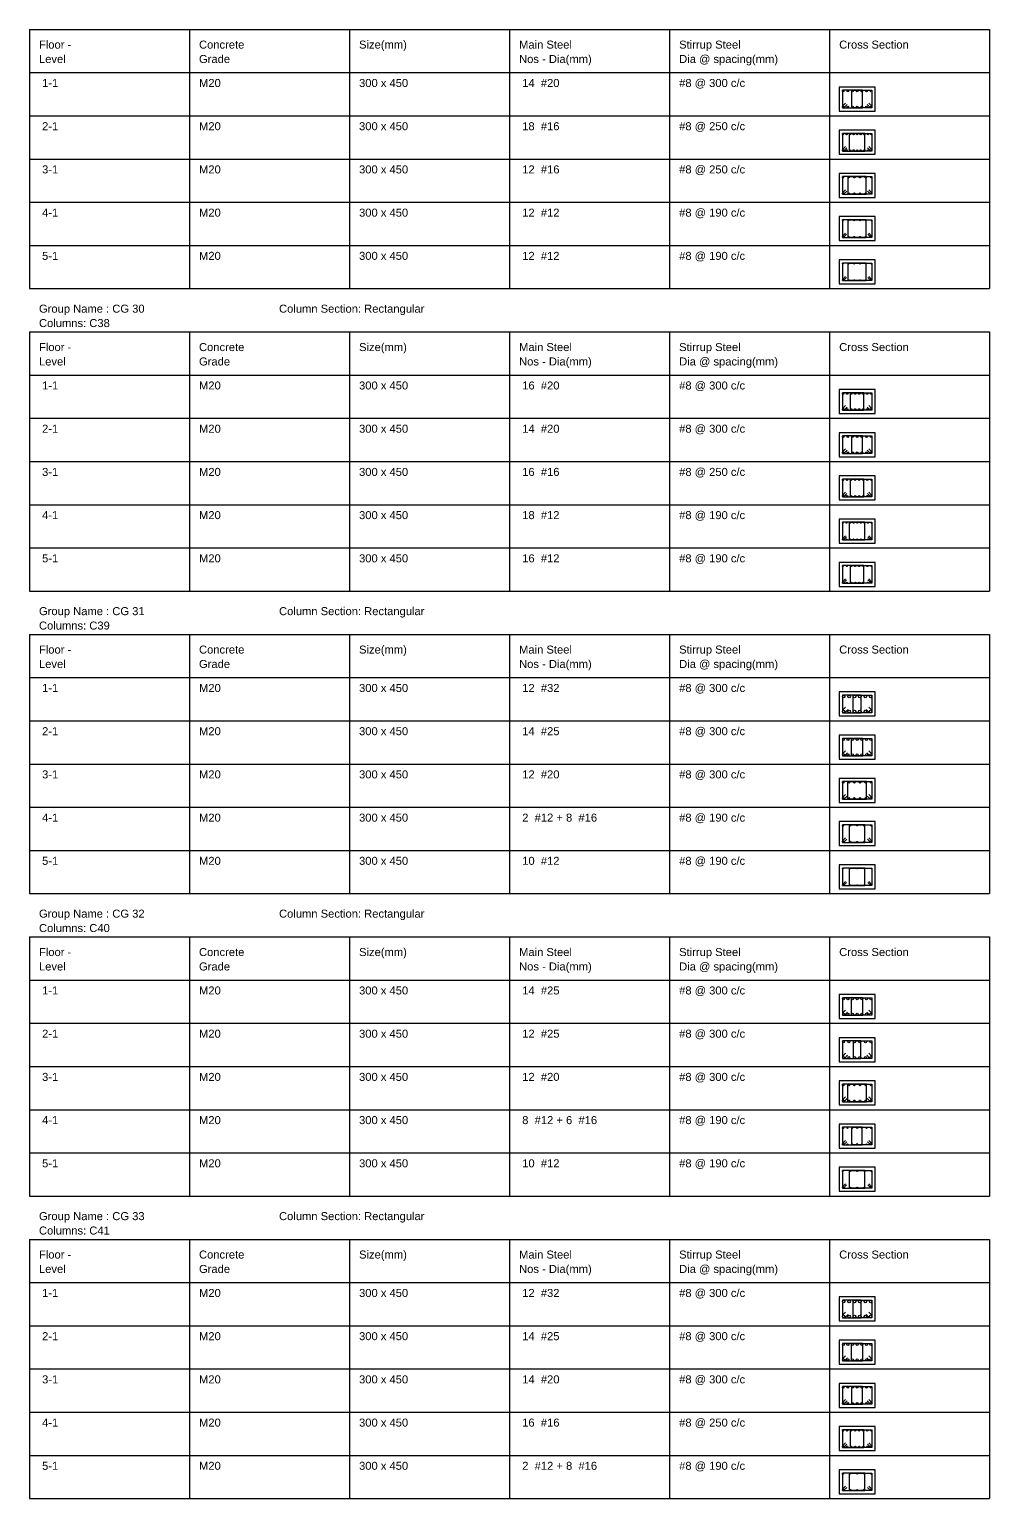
# Model space of a CAD drawing. Extents: x 28 to 264, y -211 to 74.
# Drawn here: x 73.06 to 85.06, y -69.06 to -50.7 of the extents above; entities that cross this region are included whole.
import ezdxf

# ---------------------------------------------------------------- set-up
doc = ezdxf.new("R2010")
doc.units = 0
doc.layers.add('Schedule', color=140, linetype='CONTINUOUS')
doc.styles.add('STRUDS_Arial', font='ARIAL.TTF', dxfattribs={"height": 0.04})

msp = doc.modelspace()

# ---------------------------------------------------------------- linework, layer by layer
at = {"layer": 'Schedule'}
for p, q in [((73.058, -50.7001), (85.058, -50.7001)), ((73.058, -50.7001), (73.058, -53.9401)), ((75.058, -50.7001), (75.058, -53.9401)), ((77.058, -50.7001), (77.058, -53.9401)), ((79.058, -50.7001), (79.058, -53.9401)), ((81.058, -50.7001), (81.058, -53.9401)), ((83.058, -50.7001), (83.058, -53.9401)), ((85.058, -50.7001), (85.058, -53.9401)), ((73.058, -51.2401), (85.058, -51.2401)), ((83.628, -51.4201), (83.178, -51.4201)), ((83.178, -51.4201), (83.178, -51.7201)), ((83.4714, -51.4601), (83.218, -51.4601)), ((83.218, -51.4601), (83.218, -51.6801)), ((83.3347, -51.6801), (83.3347, -51.4601)), ((83.3347, -51.4601), (83.588, -51.4601)), ((83.4714, -51.6801), (83.4714, -51.4601)), ((83.588, -51.4601), (83.588, -51.6801)), ((83.628, -51.7201), (83.628, -51.4201)), ((83.178, -51.7201), (83.628, -51.7201)), ((83.218, -51.6601), (83.258, -51.6201)), ((83.218, -51.6801), (83.4714, -51.6801)), ((83.238, -51.6801), (83.278, -51.6401)), ((83.588, -51.6801), (83.3347, -51.6801)), ((83.568, -51.6801), (83.528, -51.6401)), ((83.588, -51.6601), (83.548, -51.6201)), ((73.058, -51.7801), (85.058, -51.7801)), ((83.628, -51.9601), (83.178, -51.9601)), ((83.178, -51.9601), (83.178, -52.2601)), ((83.4995, -52.0001), (83.218, -52.0001)), ((83.218, -52.0001), (83.218, -52.2201)), ((83.3065, -52.2201), (83.3065, -52.0001)), ((83.3065, -52.0001), (83.588, -52.0001)), ((83.4995, -52.2201), (83.4995, -52.0001)), ((83.588, -52.0001), (83.588, -52.2201)), ((83.628, -52.2601), (83.628, -51.9601)), ((73.058, -52.3201), (85.058, -52.3201)), ((83.178, -52.2601), (83.628, -52.2601)), ((83.218, -52.2041), (83.258, -52.1641)), ((83.218, -52.2201), (83.4995, -52.2201)), ((83.234, -52.2201), (83.274, -52.1801)), ((83.588, -52.2201), (83.3065, -52.2201)), ((83.572, -52.2201), (83.532, -52.1801)), ((83.588, -52.2041), (83.548, -52.1641)), ((83.628, -52.5001), (83.178, -52.5001)), ((83.178, -52.5001), (83.178, -52.8001)), ((83.628, -52.8001), (83.628, -52.5001)), ((83.5172, -52.5401), (83.218, -52.5401)), ((83.218, -52.5401), (83.218, -52.7601)), ((83.2888, -52.7601), (83.2888, -52.5401)), ((83.2888, -52.5401), (83.588, -52.5401)), ((83.5172, -52.7601), (83.5172, -52.5401)), ((83.588, -52.5401), (83.588, -52.7601)), ((73.058, -52.8601), (85.058, -52.8601)), ((83.178, -52.8001), (83.628, -52.8001)), ((83.218, -52.7441), (83.258, -52.7041)), ((83.218, -52.7601), (83.5172, -52.7601)), ((83.234, -52.7601), (83.274, -52.7201)), ((83.588, -52.7601), (83.2888, -52.7601)), ((83.572, -52.7601), (83.532, -52.7201)), ((83.588, -52.7441), (83.548, -52.7041)), ((83.628, -53.0401), (83.178, -53.0401)), ((83.178, -53.0401), (83.178, -53.3401)), ((83.628, -53.3401), (83.628, -53.0401)), ((83.5164, -53.0801), (83.218, -53.0801)), ((83.218, -53.0801), (83.218, -53.3001)), ((83.2896, -53.3001), (83.2896, -53.0801)), ((83.2896, -53.0801), (83.588, -53.0801)), ((83.5164, -53.3001), (83.5164, -53.0801)), ((83.588, -53.0801), (83.588, -53.3001)), ((73.058, -53.4001), (85.058, -53.4001)), ((83.178, -53.3401), (83.628, -53.3401)), ((83.218, -53.2881), (83.258, -53.2481)), ((83.218, -53.3001), (83.5164, -53.3001)), ((83.23, -53.3001), (83.27, -53.2601)), ((83.588, -53.3001), (83.2896, -53.3001)), ((83.576, -53.3001), (83.536, -53.2601)), ((83.588, -53.2881), (83.548, -53.2481)), ((83.628, -53.5801), (83.178, -53.5801)), ((83.178, -53.5801), (83.178, -53.8801)), ((83.628, -53.8801), (83.628, -53.5801)), ((83.5164, -53.6201), (83.218, -53.6201)), ((83.218, -53.6201), (83.218, -53.8401)), ((83.218, -53.8281), (83.258, -53.7881)), ((83.2896, -53.8401), (83.2896, -53.6201)), ((83.2896, -53.6201), (83.588, -53.6201)), ((83.5164, -53.8401), (83.5164, -53.6201)), ((83.588, -53.8281), (83.548, -53.7881)), ((83.588, -53.6201), (83.588, -53.8401)), ((73.058, -53.9401), (85.058, -53.9401)), ((83.178, -53.8801), (83.628, -53.8801)), ((83.218, -53.8401), (83.5164, -53.8401)), ((83.23, -53.8401), (83.27, -53.8001)), ((83.588, -53.8401), (83.2896, -53.8401)), ((83.576, -53.8401), (83.536, -53.8001)), ((73.058, -54.4801), (85.058, -54.4801)), ((73.058, -54.4801), (73.058, -57.7201)), ((75.058, -54.4801), (75.058, -57.7201)), ((77.058, -54.4801), (77.058, -57.7201)), ((79.058, -54.4801), (79.058, -57.7201)), ((81.058, -54.4801), (81.058, -57.7201)), ((83.058, -54.4801), (83.058, -57.7201)), ((85.058, -54.4801), (85.058, -57.7201)), ((73.058, -55.0201), (85.058, -55.0201)), ((83.628, -55.2001), (83.178, -55.2001)), ((83.178, -55.2001), (83.178, -55.5001)), ((83.488, -55.2401), (83.218, -55.2401)), ((83.218, -55.2401), (83.218, -55.4601)), ((83.318, -55.4601), (83.318, -55.2401)), ((83.318, -55.2401), (83.588, -55.2401)), ((83.488, -55.4601), (83.488, -55.2401)), ((83.588, -55.2401), (83.588, -55.4601)), ((83.628, -55.5001), (83.628, -55.2001)), ((83.218, -55.4401), (83.258, -55.4001)), ((83.238, -55.4601), (83.278, -55.4201)), ((83.568, -55.4601), (83.528, -55.4201)), ((83.588, -55.4401), (83.548, -55.4001)), ((73.058, -55.5601), (85.058, -55.5601)), ((83.178, -55.5001), (83.628, -55.5001)), ((83.218, -55.4601), (83.488, -55.4601)), ((83.588, -55.4601), (83.318, -55.4601)), ((83.628, -55.7401), (83.178, -55.7401)), ((83.178, -55.7401), (83.178, -56.0401)), ((83.4714, -55.7801), (83.218, -55.7801)), ((83.218, -55.7801), (83.218, -56.0001)), ((83.3347, -56.0001), (83.3347, -55.7801)), ((83.3347, -55.7801), (83.588, -55.7801)), ((83.4714, -56.0001), (83.4714, -55.7801)), ((83.588, -55.7801), (83.588, -56.0001)), ((83.628, -56.0401), (83.628, -55.7401)), ((83.218, -55.9801), (83.258, -55.9401)), ((83.238, -56.0001), (83.278, -55.9601)), ((83.568, -56.0001), (83.528, -55.9601)), ((83.588, -55.9801), (83.548, -55.9401)), ((73.058, -56.1001), (85.058, -56.1001)), ((83.178, -56.0401), (83.628, -56.0401)), ((83.218, -56.0001), (83.4714, -56.0001)), ((83.588, -56.0001), (83.3347, -56.0001)), ((83.628, -56.2801), (83.178, -56.2801)), ((83.178, -56.2801), (83.178, -56.5801)), ((83.4869, -56.3201), (83.218, -56.3201)), ((83.218, -56.3201), (83.218, -56.5401)), ((83.3192, -56.5401), (83.3192, -56.3201)), ((83.3192, -56.3201), (83.588, -56.3201)), ((83.4869, -56.5401), (83.4869, -56.3201)), ((83.588, -56.3201), (83.588, -56.5401)), ((83.628, -56.5801), (83.628, -56.2801)), ((83.218, -56.5241), (83.258, -56.4841)), ((83.218, -56.5401), (83.4869, -56.5401)), ((83.234, -56.5401), (83.274, -56.5001)), ((83.588, -56.5401), (83.3192, -56.5401)), ((83.572, -56.5401), (83.532, -56.5001)), ((83.588, -56.5241), (83.548, -56.4841)), ((73.058, -56.6401), (85.058, -56.6401)), ((83.178, -56.5801), (83.628, -56.5801)), ((83.628, -56.8201), (83.178, -56.8201)), ((83.178, -56.8201), (83.178, -57.1201)), ((83.4985, -56.8601), (83.218, -56.8601)), ((83.218, -56.8601), (83.218, -57.0801)), ((83.3075, -57.0801), (83.3075, -56.8601)), ((83.3075, -56.8601), (83.588, -56.8601)), ((83.4985, -57.0801), (83.4985, -56.8601)), ((83.588, -56.8601), (83.588, -57.0801)), ((83.628, -57.1201), (83.628, -56.8201)), ((83.218, -57.0681), (83.258, -57.0281)), ((83.218, -57.0801), (83.4985, -57.0801)), ((83.23, -57.0801), (83.27, -57.0401)), ((83.588, -57.0801), (83.3075, -57.0801)), ((83.576, -57.0801), (83.536, -57.0401)), ((83.588, -57.0681), (83.548, -57.0281)), ((73.058, -57.1801), (85.058, -57.1801)), ((83.178, -57.1201), (83.628, -57.1201)), ((83.628, -57.3601), (83.178, -57.3601)), ((83.178, -57.3601), (83.178, -57.6601)), ((83.4857, -57.4001), (83.218, -57.4001)), ((83.218, -57.4001), (83.218, -57.6201)), ((83.3203, -57.6201), (83.3203, -57.4001)), ((83.3203, -57.4001), (83.588, -57.4001)), ((83.4857, -57.6201), (83.4857, -57.4001)), ((83.588, -57.4001), (83.588, -57.6201)), ((83.628, -57.6601), (83.628, -57.3601)), ((83.218, -57.6081), (83.258, -57.5681)), ((83.218, -57.6201), (83.4857, -57.6201)), ((83.23, -57.6201), (83.27, -57.5801)), ((83.588, -57.6201), (83.3203, -57.6201)), ((83.576, -57.6201), (83.536, -57.5801)), ((83.588, -57.6081), (83.548, -57.5681)), ((73.058, -57.7201), (85.058, -57.7201)), ((83.178, -57.6601), (83.628, -57.6601)), ((73.058, -58.2601), (85.058, -58.2601)), ((73.058, -58.2601), (73.058, -61.5001)), ((75.058, -58.2601), (75.058, -61.5001)), ((77.058, -58.2601), (77.058, -61.5001)), ((79.058, -58.2601), (79.058, -61.5001)), ((81.058, -58.2601), (81.058, -61.5001)), ((83.058, -58.2601), (83.058, -61.5001)), ((85.058, -58.2601), (85.058, -61.5001)), ((73.058, -58.8001), (85.058, -58.8001)), ((83.628, -58.9801), (83.178, -58.9801)), ((83.178, -58.9801), (83.178, -59.2801)), ((83.4528, -59.0201), (83.218, -59.0201)), ((83.218, -59.0201), (83.218, -59.2401)), ((83.3532, -59.2401), (83.3532, -59.0201)), ((83.3532, -59.0201), (83.588, -59.0201)), ((83.4528, -59.2401), (83.4528, -59.0201)), ((83.588, -59.0201), (83.588, -59.2401)), ((83.628, -59.2801), (83.628, -58.9801)), ((83.178, -59.2801), (83.628, -59.2801)), ((83.218, -59.2081), (83.258, -59.1681)), ((83.218, -59.2401), (83.4528, -59.2401)), ((83.25, -59.2401), (83.29, -59.2001)), ((83.588, -59.2401), (83.3532, -59.2401)), ((83.556, -59.2401), (83.516, -59.2001)), ((83.588, -59.2081), (83.548, -59.1681)), ((73.058, -59.3401), (85.058, -59.3401)), ((83.628, -59.5201), (83.178, -59.5201)), ((83.178, -59.5201), (83.178, -59.8201)), ((83.473, -59.5601), (83.218, -59.5601)), ((83.218, -59.5601), (83.218, -59.7801)), ((83.333, -59.7801), (83.333, -59.5601)), ((83.333, -59.5601), (83.588, -59.5601)), ((83.473, -59.7801), (83.473, -59.5601)), ((83.588, -59.5601), (83.588, -59.7801)), ((83.628, -59.8201), (83.628, -59.5201)), ((83.178, -59.8201), (83.628, -59.8201)), ((83.218, -59.7551), (83.258, -59.7151)), ((83.218, -59.7801), (83.473, -59.7801)), ((83.243, -59.7801), (83.283, -59.7401)), ((83.588, -59.7801), (83.333, -59.7801)), ((83.563, -59.7801), (83.523, -59.7401)), ((83.588, -59.7551), (83.548, -59.7151)), ((73.058, -59.8801), (85.058, -59.8801)), ((83.628, -60.0601), (83.178, -60.0601)), ((83.178, -60.0601), (83.178, -60.3601)), ((83.518, -60.1001), (83.218, -60.1001)), ((83.218, -60.1001), (83.218, -60.3201)), ((83.288, -60.3201), (83.288, -60.1001)), ((83.288, -60.1001), (83.588, -60.1001)), ((83.518, -60.3201), (83.518, -60.1001)), ((83.588, -60.1001), (83.588, -60.3201)), ((83.628, -60.3601), (83.628, -60.0601)), ((83.178, -60.3601), (83.628, -60.3601)), ((83.218, -60.3001), (83.258, -60.2601)), ((83.218, -60.3201), (83.518, -60.3201)), ((83.238, -60.3201), (83.278, -60.2801)), ((83.588, -60.3201), (83.288, -60.3201)), ((83.568, -60.3201), (83.528, -60.2801)), ((83.588, -60.3001), (83.548, -60.2601)), ((73.058, -60.4201), (85.058, -60.4201)), ((83.628, -60.6001), (83.178, -60.6001)), ((83.178, -60.6001), (83.178, -60.9001)), ((83.4985, -60.6401), (83.218, -60.6401)), ((83.218, -60.6401), (83.218, -60.8601)), ((83.3075, -60.8601), (83.3075, -60.6401)), ((83.3075, -60.6401), (83.588, -60.6401)), ((83.4985, -60.8601), (83.4985, -60.6401)), ((83.588, -60.6401), (83.588, -60.8601)), ((83.628, -60.9001), (83.628, -60.6001)), ((83.178, -60.9001), (83.628, -60.9001)), ((83.218, -60.8441), (83.258, -60.8041)), ((83.218, -60.8601), (83.4985, -60.8601)), ((83.234, -60.8601), (83.274, -60.8201)), ((83.588, -60.8601), (83.3075, -60.8601)), ((83.572, -60.8601), (83.532, -60.8201)), ((83.588, -60.8441), (83.548, -60.8041)), ((73.058, -60.9601), (85.058, -60.9601)), ((83.628, -61.1401), (83.178, -61.1401)), ((83.178, -61.1401), (83.178, -61.4401)), ((83.4985, -61.1801), (83.218, -61.1801)), ((83.218, -61.1801), (83.218, -61.4001)), ((83.3075, -61.4001), (83.3075, -61.1801)), ((83.3075, -61.1801), (83.588, -61.1801)), ((83.4985, -61.4001), (83.4985, -61.1801)), ((83.588, -61.1801), (83.588, -61.4001)), ((83.628, -61.4401), (83.628, -61.1401)), ((73.058, -61.5001), (85.058, -61.5001)), ((83.178, -61.4401), (83.628, -61.4401)), ((83.218, -61.3881), (83.258, -61.3481)), ((83.218, -61.4001), (83.4985, -61.4001)), ((83.23, -61.4001), (83.27, -61.3601)), ((83.588, -61.4001), (83.3075, -61.4001)), ((83.576, -61.4001), (83.536, -61.3601)), ((83.588, -61.3881), (83.548, -61.3481)), ((73.058, -62.0401), (85.058, -62.0401)), ((73.058, -62.0401), (73.058, -65.2801)), ((75.058, -62.0401), (75.058, -65.2801)), ((77.058, -62.0401), (77.058, -65.2801)), ((79.058, -62.0401), (79.058, -65.2801)), ((81.058, -62.0401), (81.058, -65.2801)), ((83.058, -62.0401), (83.058, -65.2801)), ((85.058, -62.0401), (85.058, -65.2801)), ((73.058, -62.5801), (85.058, -62.5801)), ((83.628, -62.7601), (83.178, -62.7601)), ((83.178, -62.7601), (83.178, -63.0601)), ((83.628, -63.0601), (83.628, -62.7601)), ((83.473, -62.8001), (83.218, -62.8001)), ((83.218, -62.8001), (83.218, -63.0201)), ((83.218, -62.9951), (83.258, -62.9551)), ((83.333, -63.0201), (83.333, -62.8001)), ((83.333, -62.8001), (83.588, -62.8001)), ((83.473, -63.0201), (83.473, -62.8001)), ((83.588, -62.9951), (83.548, -62.9551)), ((83.588, -62.8001), (83.588, -63.0201)), ((73.058, -63.1201), (85.058, -63.1201)), ((83.178, -63.0601), (83.628, -63.0601)), ((83.218, -63.0201), (83.473, -63.0201)), ((83.243, -63.0201), (83.283, -62.9801)), ((83.588, -63.0201), (83.333, -63.0201)), ((83.563, -63.0201), (83.523, -62.9801)), ((83.628, -63.3001), (83.178, -63.3001)), ((83.178, -63.3001), (83.178, -63.6001)), ((83.45, -63.3401), (83.218, -63.3401)), ((83.218, -63.3401), (83.218, -63.5601)), ((83.356, -63.5601), (83.356, -63.3401)), ((83.356, -63.3401), (83.588, -63.3401)), ((83.45, -63.5601), (83.45, -63.3401)), ((83.588, -63.3401), (83.588, -63.5601)), ((83.628, -63.6001), (83.628, -63.3001)), ((83.218, -63.5351), (83.258, -63.4951)), ((83.243, -63.5601), (83.283, -63.5201)), ((83.563, -63.5601), (83.523, -63.5201)), ((83.588, -63.5351), (83.548, -63.4951)), ((73.058, -63.6601), (85.058, -63.6601)), ((83.178, -63.6001), (83.628, -63.6001)), ((83.218, -63.5601), (83.45, -63.5601)), ((83.588, -63.5601), (83.356, -63.5601)), ((83.628, -63.8401), (83.178, -63.8401)), ((83.178, -63.8401), (83.178, -64.1401)), ((83.518, -63.8801), (83.218, -63.8801)), ((83.218, -63.8801), (83.218, -64.1001)), ((83.288, -64.1001), (83.288, -63.8801)), ((83.288, -63.8801), (83.588, -63.8801)), ((83.518, -64.1001), (83.518, -63.8801)), ((83.588, -63.8801), (83.588, -64.1001)), ((83.628, -64.1401), (83.628, -63.8401)), ((83.218, -64.0801), (83.258, -64.0401)), ((83.238, -64.1001), (83.278, -64.0601)), ((83.568, -64.1001), (83.528, -64.0601)), ((83.588, -64.0801), (83.548, -64.0401)), ((73.058, -64.2001), (85.058, -64.2001)), ((83.178, -64.1401), (83.628, -64.1401)), ((83.218, -64.1001), (83.518, -64.1001)), ((83.588, -64.1001), (83.288, -64.1001)), ((83.628, -64.3801), (83.178, -64.3801)), ((83.178, -64.3801), (83.178, -64.6801)), ((83.4667, -64.4201), (83.218, -64.4201)), ((83.218, -64.4201), (83.218, -64.6401)), ((83.3354, -64.6401), (83.3354, -64.4201)), ((83.3354, -64.4201), (83.588, -64.4201)), ((83.4667, -64.6401), (83.4667, -64.4201)), ((83.588, -64.4201), (83.588, -64.6401)), ((83.628, -64.6801), (83.628, -64.3801)), ((83.218, -64.6241), (83.258, -64.5841)), ((83.234, -64.6401), (83.274, -64.6001)), ((83.572, -64.6401), (83.532, -64.6001)), ((83.588, -64.6241), (83.548, -64.5841)), ((73.058, -64.7401), (85.058, -64.7401)), ((83.178, -64.6801), (83.628, -64.6801)), ((83.218, -64.6401), (83.4667, -64.6401)), ((83.588, -64.6401), (83.3354, -64.6401)), ((83.628, -64.9201), (83.178, -64.9201)), ((83.178, -64.9201), (83.178, -65.2201)), ((83.4985, -64.9601), (83.218, -64.9601)), ((83.218, -64.9601), (83.218, -65.1801)), ((83.3075, -65.1801), (83.3075, -64.9601)), ((83.3075, -64.9601), (83.588, -64.9601)), ((83.4985, -65.1801), (83.4985, -64.9601)), ((83.588, -64.9601), (83.588, -65.1801)), ((83.628, -65.2201), (83.628, -64.9201)), ((83.218, -65.1681), (83.258, -65.1281)), ((83.23, -65.1801), (83.27, -65.1401)), ((83.576, -65.1801), (83.536, -65.1401)), ((83.588, -65.1681), (83.548, -65.1281)), ((73.058, -65.2801), (85.058, -65.2801)), ((83.178, -65.2201), (83.628, -65.2201)), ((83.218, -65.1801), (83.4985, -65.1801)), ((83.588, -65.1801), (83.3075, -65.1801)), ((73.058, -65.8201), (85.058, -65.8201)), ((73.058, -65.8201), (73.058, -69.0601)), ((75.058, -65.8201), (75.058, -69.0601)), ((77.058, -65.8201), (77.058, -69.0601)), ((79.058, -65.8201), (79.058, -69.0601)), ((81.058, -65.8201), (81.058, -69.0601)), ((83.058, -65.8201), (83.058, -69.0601)), ((85.058, -65.8201), (85.058, -69.0601)), ((73.058, -66.3601), (85.058, -66.3601)), ((83.628, -66.5401), (83.178, -66.5401)), ((83.178, -66.5401), (83.178, -66.8401)), ((83.4528, -66.5801), (83.218, -66.5801)), ((83.218, -66.5801), (83.218, -66.8001)), ((83.3532, -66.8001), (83.3532, -66.5801)), ((83.3532, -66.5801), (83.588, -66.5801)), ((83.4528, -66.8001), (83.4528, -66.5801)), ((83.588, -66.5801), (83.588, -66.8001)), ((83.628, -66.8401), (83.628, -66.5401)), ((83.218, -66.7681), (83.258, -66.7281)), ((83.218, -66.8001), (83.4528, -66.8001)), ((83.25, -66.8001), (83.29, -66.7601)), ((83.588, -66.8001), (83.3532, -66.8001)), ((83.556, -66.8001), (83.516, -66.7601)), ((83.588, -66.7681), (83.548, -66.7281)), ((73.058, -66.9001), (85.058, -66.9001)), ((83.178, -66.8401), (83.628, -66.8401)), ((83.628, -67.0801), (83.178, -67.0801)), ((83.178, -67.0801), (83.178, -67.3801)), ((83.473, -67.1201), (83.218, -67.1201)), ((83.218, -67.1201), (83.218, -67.3401)), ((83.333, -67.3401), (83.333, -67.1201)), ((83.333, -67.1201), (83.588, -67.1201)), ((83.473, -67.3401), (83.473, -67.1201)), ((83.588, -67.1201), (83.588, -67.3401)), ((83.628, -67.3801), (83.628, -67.0801)), ((83.178, -67.3801), (83.628, -67.3801)), ((83.218, -67.3151), (83.258, -67.2751)), ((83.218, -67.3401), (83.473, -67.3401)), ((83.243, -67.3401), (83.283, -67.3001)), ((83.588, -67.3401), (83.333, -67.3401)), ((83.563, -67.3401), (83.523, -67.3001)), ((83.588, -67.3151), (83.548, -67.2751)), ((73.058, -67.4401), (85.058, -67.4401)), ((83.628, -67.6201), (83.178, -67.6201)), ((83.178, -67.6201), (83.178, -67.9201)), ((83.4714, -67.6601), (83.218, -67.6601)), ((83.218, -67.6601), (83.218, -67.8801)), ((83.3347, -67.8801), (83.3347, -67.6601)), ((83.3347, -67.6601), (83.588, -67.6601)), ((83.4714, -67.8801), (83.4714, -67.6601)), ((83.588, -67.6601), (83.588, -67.8801)), ((83.628, -67.9201), (83.628, -67.6201)), ((83.178, -67.9201), (83.628, -67.9201)), ((83.218, -67.8601), (83.258, -67.8201)), ((83.218, -67.8801), (83.4714, -67.8801)), ((83.238, -67.8801), (83.278, -67.8401)), ((83.588, -67.8801), (83.3347, -67.8801)), ((83.568, -67.8801), (83.528, -67.8401)), ((83.588, -67.8601), (83.548, -67.8201)), ((73.058, -67.9801), (85.058, -67.9801)), ((83.628, -68.1601), (83.178, -68.1601)), ((83.178, -68.1601), (83.178, -68.4601)), ((83.4869, -68.2001), (83.218, -68.2001)), ((83.218, -68.2001), (83.218, -68.4201)), ((83.3192, -68.4201), (83.3192, -68.2001)), ((83.3192, -68.2001), (83.588, -68.2001)), ((83.4869, -68.4201), (83.4869, -68.2001)), ((83.588, -68.2001), (83.588, -68.4201)), ((83.628, -68.4601), (83.628, -68.1601)), ((83.178, -68.4601), (83.628, -68.4601)), ((83.218, -68.4041), (83.258, -68.3641)), ((83.218, -68.4201), (83.4869, -68.4201)), ((83.234, -68.4201), (83.274, -68.3801)), ((83.588, -68.4201), (83.3192, -68.4201)), ((83.572, -68.4201), (83.532, -68.3801)), ((83.588, -68.4041), (83.548, -68.3641)), ((73.058, -68.5201), (85.058, -68.5201)), ((83.628, -68.7001), (83.178, -68.7001)), ((83.178, -68.7001), (83.178, -69.0001)), ((83.4985, -68.7401), (83.218, -68.7401)), ((83.218, -68.7401), (83.218, -68.9601)), ((83.3075, -68.9601), (83.3075, -68.7401)), ((83.3075, -68.7401), (83.588, -68.7401)), ((83.4985, -68.9601), (83.4985, -68.7401)), ((83.588, -68.7401), (83.588, -68.9601)), ((83.628, -69.0001), (83.628, -68.7001)), ((83.178, -69.0001), (83.628, -69.0001)), ((83.218, -68.9441), (83.258, -68.9041)), ((83.218, -68.9601), (83.4985, -68.9601)), ((83.234, -68.9601), (83.274, -68.9201)), ((83.588, -68.9601), (83.3075, -68.9601)), ((83.572, -68.9601), (83.532, -68.9201)), ((83.588, -68.9441), (83.548, -68.9041)), ((73.058, -69.0601), (85.058, -69.0601))]:
    msp.add_line(p, q, dxfattribs=at)
for centre, radius in [((83.228, -51.4701), 0.01), ((83.2863, -51.4701), 0.01), ((83.3447, -51.4701), 0.01), ((83.403, -51.4701), 0.01), ((83.4613, -51.4701), 0.01), ((83.5197, -51.4701), 0.01), ((83.578, -51.4701), 0.01), ((83.228, -51.6701), 0.01), ((83.2863, -51.6701), 0.01), ((83.3447, -51.6701), 0.01), ((83.403, -51.6701), 0.01), ((83.4613, -51.6701), 0.01), ((83.5197, -51.6701), 0.01), ((83.578, -51.6701), 0.01), ((83.226, -52.0081), 0.008), ((83.2703, -52.0081), 0.008), ((83.3145, -52.0081), 0.008), ((83.3588, -52.0081), 0.008), ((83.403, -52.0081), 0.008), ((83.4473, -52.0081), 0.008), ((83.4915, -52.0081), 0.008), ((83.5358, -52.0081), 0.008), ((83.58, -52.0081), 0.008), ((83.226, -52.2121), 0.008), ((83.2703, -52.2121), 0.008), ((83.3145, -52.2121), 0.008), ((83.3588, -52.2121), 0.008), ((83.403, -52.2121), 0.008), ((83.4473, -52.2121), 0.008), ((83.4915, -52.2121), 0.008), ((83.5358, -52.2121), 0.008), ((83.58, -52.2121), 0.008), ((83.226, -52.5481), 0.008), ((83.2968, -52.5481), 0.008), ((83.3676, -52.5481), 0.008), ((83.4384, -52.5481), 0.008), ((83.5092, -52.5481), 0.008), ((83.58, -52.5481), 0.008), ((83.226, -52.7521), 0.008), ((83.2968, -52.7521), 0.008), ((83.3676, -52.7521), 0.008), ((83.4384, -52.7521), 0.008), ((83.5092, -52.7521), 0.008), ((83.58, -52.7521), 0.008), ((83.224, -53.0861), 0.006), ((83.2956, -53.0861), 0.006), ((83.3672, -53.0861), 0.006), ((83.4388, -53.0861), 0.006), ((83.5104, -53.0861), 0.006), ((83.582, -53.0861), 0.006), ((83.224, -53.2941), 0.006), ((83.2956, -53.2941), 0.006), ((83.3672, -53.2941), 0.006), ((83.4388, -53.2941), 0.006), ((83.5104, -53.2941), 0.006), ((83.582, -53.2941), 0.006), ((83.224, -53.6261), 0.006), ((83.2956, -53.6261), 0.006), ((83.3672, -53.6261), 0.006), ((83.4388, -53.6261), 0.006), ((83.5104, -53.6261), 0.006), ((83.582, -53.6261), 0.006), ((83.224, -53.8341), 0.006), ((83.2956, -53.8341), 0.006), ((83.3672, -53.8341), 0.006), ((83.4388, -53.8341), 0.006), ((83.5104, -53.8341), 0.006), ((83.582, -53.8341), 0.006), ((83.228, -55.2501), 0.01), ((83.278, -55.2501), 0.01), ((83.328, -55.2501), 0.01), ((83.378, -55.2501), 0.01), ((83.428, -55.2501), 0.01), ((83.478, -55.2501), 0.01), ((83.528, -55.2501), 0.01), ((83.578, -55.2501), 0.01), ((83.228, -55.4501), 0.01), ((83.278, -55.4501), 0.01), ((83.328, -55.4501), 0.01), ((83.378, -55.4501), 0.01), ((83.428, -55.4501), 0.01), ((83.478, -55.4501), 0.01), ((83.528, -55.4501), 0.01), ((83.578, -55.4501), 0.01), ((83.228, -55.7901), 0.01), ((83.2863, -55.7901), 0.01), ((83.3447, -55.7901), 0.01), ((83.403, -55.7901), 0.01), ((83.4613, -55.7901), 0.01), ((83.5197, -55.7901), 0.01), ((83.578, -55.7901), 0.01), ((83.228, -55.9901), 0.01), ((83.2863, -55.9901), 0.01), ((83.3447, -55.9901), 0.01), ((83.403, -55.9901), 0.01), ((83.4613, -55.9901), 0.01), ((83.5197, -55.9901), 0.01), ((83.578, -55.9901), 0.01), ((83.226, -56.3281), 0.008), ((83.2766, -56.3281), 0.008), ((83.3272, -56.3281), 0.008), ((83.3777, -56.3281), 0.008), ((83.4283, -56.3281), 0.008), ((83.4789, -56.3281), 0.008), ((83.5294, -56.3281), 0.008), ((83.58, -56.3281), 0.008), ((83.226, -56.5321), 0.008), ((83.2766, -56.5321), 0.008), ((83.3272, -56.5321), 0.008), ((83.3777, -56.5321), 0.008), ((83.4283, -56.5321), 0.008), ((83.4789, -56.5321), 0.008), ((83.5294, -56.5321), 0.008), ((83.58, -56.5321), 0.008), ((83.224, -56.8661), 0.006), ((83.2688, -56.8661), 0.006), ((83.3135, -56.8661), 0.006), ((83.3583, -56.8661), 0.006), ((83.403, -56.8661), 0.006), ((83.4478, -56.8661), 0.006), ((83.4925, -56.8661), 0.006), ((83.5373, -56.8661), 0.006), ((83.582, -56.8661), 0.006), ((83.224, -57.0741), 0.006), ((83.2688, -57.0741), 0.006), ((83.3135, -57.0741), 0.006), ((83.3583, -57.0741), 0.006), ((83.403, -57.0741), 0.006), ((83.4478, -57.0741), 0.006), ((83.4925, -57.0741), 0.006), ((83.5373, -57.0741), 0.006), ((83.582, -57.0741), 0.006), ((83.224, -57.4061), 0.006), ((83.2752, -57.4061), 0.006), ((83.3263, -57.4061), 0.006), ((83.3774, -57.4061), 0.006), ((83.4286, -57.4061), 0.006), ((83.4797, -57.4061), 0.006), ((83.5309, -57.4061), 0.006), ((83.582, -57.4061), 0.006), ((83.224, -57.6141), 0.006), ((83.2752, -57.6141), 0.006), ((83.3263, -57.6141), 0.006), ((83.3774, -57.6141), 0.006), ((83.4286, -57.6141), 0.006), ((83.4797, -57.6141), 0.006), ((83.5309, -57.6141), 0.006), ((83.582, -57.6141), 0.006), ((83.234, -59.0361), 0.016), ((83.3016, -59.0361), 0.016), ((83.3692, -59.0361), 0.016), ((83.4368, -59.0361), 0.016), ((83.5044, -59.0361), 0.016), ((83.572, -59.0361), 0.016), ((83.234, -59.2241), 0.016), ((83.3016, -59.2241), 0.016), ((83.3692, -59.2241), 0.016), ((83.4368, -59.2241), 0.016), ((83.5044, -59.2241), 0.016), ((83.572, -59.2241), 0.016), ((83.2305, -59.5726), 0.0125), ((83.288, -59.5726), 0.0125), ((83.3455, -59.5726), 0.0125), ((83.403, -59.5726), 0.0125), ((83.4605, -59.5726), 0.0125), ((83.518, -59.5726), 0.0125), ((83.5755, -59.5726), 0.0125), ((83.2305, -59.7676), 0.0125), ((83.288, -59.7676), 0.0125), ((83.3455, -59.7676), 0.0125), ((83.403, -59.7676), 0.0125), ((83.4605, -59.7676), 0.0125), ((83.518, -59.7676), 0.0125), ((83.5755, -59.7676), 0.0125), ((83.228, -60.1101), 0.01), ((83.298, -60.1101), 0.01), ((83.368, -60.1101), 0.01), ((83.438, -60.1101), 0.01), ((83.508, -60.1101), 0.01), ((83.578, -60.1101), 0.01), ((83.228, -60.3101), 0.01), ((83.298, -60.3101), 0.01), ((83.368, -60.3101), 0.01), ((83.438, -60.3101), 0.01), ((83.508, -60.3101), 0.01), ((83.578, -60.3101), 0.01), ((83.226, -60.6481), 0.008), ((83.3155, -60.6481), 0.008), ((83.401, -60.6481), 0.006), ((83.4905, -60.6481), 0.008), ((83.58, -60.6481), 0.008), ((83.226, -60.8521), 0.008), ((83.3155, -60.8521), 0.008), ((83.401, -60.8541), 0.006), ((83.4905, -60.8521), 0.008), ((83.58, -60.8521), 0.008), ((83.224, -61.1861), 0.006), ((83.3135, -61.1861), 0.006), ((83.403, -61.1861), 0.006), ((83.4925, -61.1861), 0.006), ((83.582, -61.1861), 0.006), ((83.224, -61.3941), 0.006), ((83.3135, -61.3941), 0.006), ((83.403, -61.3941), 0.006), ((83.4925, -61.3941), 0.006), ((83.582, -61.3941), 0.006), ((83.2305, -62.8126), 0.0125), ((83.288, -62.8126), 0.0125), ((83.3455, -62.8126), 0.0125), ((83.403, -62.8126), 0.0125), ((83.4605, -62.8126), 0.0125), ((83.518, -62.8126), 0.0125), ((83.5755, -62.8126), 0.0125), ((83.2305, -63.0076), 0.0125), ((83.288, -63.0076), 0.0125), ((83.3455, -63.0076), 0.0125), ((83.403, -63.0076), 0.0125), ((83.4605, -63.0076), 0.0125), ((83.518, -63.0076), 0.0125), ((83.5755, -63.0076), 0.0125), ((83.2305, -63.3526), 0.0125), ((83.2995, -63.3526), 0.0125), ((83.3685, -63.3526), 0.0125), ((83.4375, -63.3526), 0.0125), ((83.5065, -63.3526), 0.0125), ((83.5755, -63.3526), 0.0125), ((83.2305, -63.5476), 0.0125), ((83.2995, -63.5476), 0.0125), ((83.3685, -63.5476), 0.0125), ((83.4375, -63.5476), 0.0125), ((83.5065, -63.5476), 0.0125), ((83.5755, -63.5476), 0.0125), ((83.228, -63.8901), 0.01), ((83.298, -63.8901), 0.01), ((83.368, -63.8901), 0.01), ((83.438, -63.8901), 0.01), ((83.508, -63.8901), 0.01), ((83.578, -63.8901), 0.01), ((83.228, -64.0901), 0.01), ((83.298, -64.0901), 0.01), ((83.368, -64.0901), 0.01), ((83.438, -64.0901), 0.01), ((83.508, -64.0901), 0.01), ((83.578, -64.0901), 0.01), ((83.226, -64.4281), 0.008), ((83.2837, -64.4281), 0.006), ((83.3413, -64.4281), 0.006), ((83.403, -64.4281), 0.008), ((83.4607, -64.4281), 0.006), ((83.5183, -64.4281), 0.006), ((83.58, -64.4281), 0.008), ((83.226, -64.6321), 0.008), ((83.403, -64.6321), 0.008), ((83.58, -64.6321), 0.008), ((83.2837, -64.6341), 0.006), ((83.3413, -64.6341), 0.006), ((83.4607, -64.6341), 0.006), ((83.5183, -64.6341), 0.006), ((83.224, -64.9661), 0.006), ((83.3135, -64.9661), 0.006), ((83.403, -64.9661), 0.006), ((83.4925, -64.9661), 0.006), ((83.582, -64.9661), 0.006), ((83.224, -65.1741), 0.006), ((83.3135, -65.1741), 0.006), ((83.403, -65.1741), 0.006), ((83.4925, -65.1741), 0.006), ((83.582, -65.1741), 0.006), ((83.234, -66.5961), 0.016), ((83.3016, -66.5961), 0.016), ((83.3692, -66.5961), 0.016), ((83.4368, -66.5961), 0.016), ((83.5044, -66.5961), 0.016), ((83.572, -66.5961), 0.016), ((83.234, -66.7841), 0.016), ((83.3016, -66.7841), 0.016), ((83.3692, -66.7841), 0.016), ((83.4368, -66.7841), 0.016), ((83.5044, -66.7841), 0.016), ((83.572, -66.7841), 0.016), ((83.2305, -67.1326), 0.0125), ((83.288, -67.1326), 0.0125), ((83.3455, -67.1326), 0.0125), ((83.403, -67.1326), 0.0125), ((83.4605, -67.1326), 0.0125), ((83.518, -67.1326), 0.0125), ((83.5755, -67.1326), 0.0125), ((83.2305, -67.3276), 0.0125), ((83.288, -67.3276), 0.0125), ((83.3455, -67.3276), 0.0125), ((83.403, -67.3276), 0.0125), ((83.4605, -67.3276), 0.0125), ((83.518, -67.3276), 0.0125), ((83.5755, -67.3276), 0.0125), ((83.228, -67.6701), 0.01), ((83.2863, -67.6701), 0.01), ((83.3447, -67.6701), 0.01), ((83.403, -67.6701), 0.01), ((83.4613, -67.6701), 0.01), ((83.5197, -67.6701), 0.01), ((83.578, -67.6701), 0.01), ((83.228, -67.8701), 0.01), ((83.2863, -67.8701), 0.01), ((83.3447, -67.8701), 0.01), ((83.403, -67.8701), 0.01), ((83.4613, -67.8701), 0.01), ((83.5197, -67.8701), 0.01), ((83.578, -67.8701), 0.01), ((83.226, -68.2081), 0.008), ((83.2766, -68.2081), 0.008), ((83.3272, -68.2081), 0.008), ((83.3777, -68.2081), 0.008), ((83.4283, -68.2081), 0.008), ((83.4789, -68.2081), 0.008), ((83.5294, -68.2081), 0.008), ((83.58, -68.2081), 0.008), ((83.226, -68.4121), 0.008), ((83.2766, -68.4121), 0.008), ((83.3272, -68.4121), 0.008), ((83.3777, -68.4121), 0.008), ((83.4283, -68.4121), 0.008), ((83.4789, -68.4121), 0.008), ((83.5294, -68.4121), 0.008), ((83.58, -68.4121), 0.008), ((83.226, -68.7481), 0.008), ((83.3155, -68.7481), 0.008), ((83.401, -68.7481), 0.006), ((83.4905, -68.7481), 0.008), ((83.58, -68.7481), 0.008), ((83.226, -68.9521), 0.008), ((83.3155, -68.9521), 0.008), ((83.401, -68.9541), 0.006), ((83.4905, -68.9521), 0.008), ((83.58, -68.9521), 0.008)]:
    msp.add_circle(centre, radius, dxfattribs=at)

# ---------------------------------------------------------------- texts
at = {"layer": 'Schedule', "style": 'STRUDS_Arial'}
for s, p in [('Floor - ', (73.178, -50.9401)), ('Concrete', (75.178, -50.9401)), ('Size(mm)', (77.178, -50.9401)), ('Main Steel', (79.178, -50.9401)), ('Stirrup Steel', (81.178, -50.9401)), ('Cross Section', (83.178, -50.9401)), ('Level', (73.178, -51.1201)), ('Grade', (75.178, -51.1201)), ('Nos - Dia(mm)', (79.178, -51.1201)), ('Dia @ spacing(mm)', (81.178, -51.1201)), (' 1-1', (73.178, -51.4201)), ('M20', (75.178, -51.4201)), ('300 x 450 ', (77.178, -51.4201)), (' 14  #20 ', (79.178, -51.4201)), ('#8 @ 300 c/c', (81.178, -51.4201)), (' 2-1', (73.178, -51.9601)), ('M20', (75.178, -51.9601)), ('300 x 450 ', (77.178, -51.9601)), (' 18  #16 ', (79.178, -51.9601)), ('#8 @ 250 c/c', (81.178, -51.9601)), (' 3-1', (73.178, -52.5001)), ('M20', (75.178, -52.5001)), ('300 x 450 ', (77.178, -52.5001)), (' 12  #16 ', (79.178, -52.5001)), ('#8 @ 250 c/c', (81.178, -52.5001)), (' 4-1', (73.178, -53.0401)), ('M20', (75.178, -53.0401)), ('300 x 450 ', (77.178, -53.0401)), (' 12  #12 ', (79.178, -53.0401)), ('#8 @ 190 c/c', (81.178, -53.0401)), (' 5-1', (73.178, -53.5801)), ('M20', (75.178, -53.5801)), ('300 x 450 ', (77.178, -53.5801)), (' 12  #12 ', (79.178, -53.5801)), ('#8 @ 190 c/c', (81.178, -53.5801)), ('Group Name : CG 30', (73.178, -54.2401)), ('Column Section: Rectangular ', (76.178, -54.2401)), ('Columns: C38 ', (73.178, -54.4201)), ('Floor - ', (73.178, -54.7201)), ('Concrete', (75.178, -54.7201)), ('Size(mm)', (77.178, -54.7201)), ('Main Steel', (79.178, -54.7201)), ('Stirrup Steel', (81.178, -54.7201)), ('Cross Section', (83.178, -54.7201)), ('Level', (73.178, -54.9001)), ('Grade', (75.178, -54.9001)), ('Nos - Dia(mm)', (79.178, -54.9001)), ('Dia @ spacing(mm)', (81.178, -54.9001)), (' 1-1', (73.178, -55.2001)), ('M20', (75.178, -55.2001)), ('300 x 450 ', (77.178, -55.2001)), (' 16  #20 ', (79.178, -55.2001)), ('#8 @ 300 c/c', (81.178, -55.2001)), (' 2-1', (73.178, -55.7401)), ('M20', (75.178, -55.7401)), ('300 x 450 ', (77.178, -55.7401)), (' 14  #20 ', (79.178, -55.7401)), ('#8 @ 300 c/c', (81.178, -55.7401)), (' 3-1', (73.178, -56.2801)), ('M20', (75.178, -56.2801)), ('300 x 450 ', (77.178, -56.2801)), (' 16  #16 ', (79.178, -56.2801)), ('#8 @ 250 c/c', (81.178, -56.2801)), (' 4-1', (73.178, -56.8201)), ('M20', (75.178, -56.8201)), ('300 x 450 ', (77.178, -56.8201)), (' 18  #12 ', (79.178, -56.8201)), ('#8 @ 190 c/c', (81.178, -56.8201)), (' 5-1', (73.178, -57.3601)), ('M20', (75.178, -57.3601)), ('300 x 450 ', (77.178, -57.3601)), (' 16  #12 ', (79.178, -57.3601)), ('#8 @ 190 c/c', (81.178, -57.3601)), ('Group Name : CG 31', (73.178, -58.0201)), ('Column Section: Rectangular ', (76.178, -58.0201)), ('Columns: C39 ', (73.178, -58.2001)), ('Floor - ', (73.178, -58.5001)), ('Concrete', (75.178, -58.5001)), ('Size(mm)', (77.178, -58.5001)), ('Main Steel', (79.178, -58.5001)), ('Stirrup Steel', (81.178, -58.5001)), ('Cross Section', (83.178, -58.5001)), ('Level', (73.178, -58.6801)), ('Grade', (75.178, -58.6801)), ('Nos - Dia(mm)', (79.178, -58.6801)), ('Dia @ spacing(mm)', (81.178, -58.6801)), (' 1-1', (73.178, -58.9801)), ('M20', (75.178, -58.9801)), ('300 x 450 ', (77.178, -58.9801)), (' 12  #32 ', (79.178, -58.9801)), ('#8 @ 300 c/c', (81.178, -58.9801)), (' 2-1', (73.178, -59.5201)), ('M20', (75.178, -59.5201)), ('300 x 450 ', (77.178, -59.5201)), (' 14  #25 ', (79.178, -59.5201)), ('#8 @ 300 c/c', (81.178, -59.5201)), (' 3-1', (73.178, -60.0601)), ('M20', (75.178, -60.0601)), ('300 x 450 ', (77.178, -60.0601)), (' 12  #20 ', (79.178, -60.0601)), ('#8 @ 300 c/c', (81.178, -60.0601)), (' 4-1', (73.178, -60.6001)), ('M20', (75.178, -60.6001)), ('300 x 450 ', (77.178, -60.6001)), (' 2  #12 + 8  #16 ', (79.178, -60.6001)), ('#8 @ 190 c/c', (81.178, -60.6001)), (' 5-1', (73.178, -61.1401)), ('M20', (75.178, -61.1401)), ('300 x 450 ', (77.178, -61.1401)), (' 10  #12 ', (79.178, -61.1401)), ('#8 @ 190 c/c', (81.178, -61.1401)), ('Group Name : CG 32', (73.178, -61.8001)), ('Column Section: Rectangular ', (76.178, -61.8001)), ('Columns: C40 ', (73.178, -61.9801)), ('Floor - ', (73.178, -62.2801)), ('Concrete', (75.178, -62.2801)), ('Size(mm)', (77.178, -62.2801)), ('Main Steel', (79.178, -62.2801)), ('Stirrup Steel', (81.178, -62.2801)), ('Cross Section', (83.178, -62.2801)), ('Level', (73.178, -62.4601)), ('Grade', (75.178, -62.4601)), ('Nos - Dia(mm)', (79.178, -62.4601)), ('Dia @ spacing(mm)', (81.178, -62.4601)), (' 1-1', (73.178, -62.7601)), ('M20', (75.178, -62.7601)), ('300 x 450 ', (77.178, -62.7601)), (' 14  #25 ', (79.178, -62.7601)), ('#8 @ 300 c/c', (81.178, -62.7601)), (' 2-1', (73.178, -63.3001)), ('M20', (75.178, -63.3001)), ('300 x 450 ', (77.178, -63.3001)), (' 12  #25 ', (79.178, -63.3001)), ('#8 @ 300 c/c', (81.178, -63.3001)), (' 3-1', (73.178, -63.8401)), ('M20', (75.178, -63.8401)), ('300 x 450 ', (77.178, -63.8401)), (' 12  #20 ', (79.178, -63.8401)), ('#8 @ 300 c/c', (81.178, -63.8401)), (' 4-1', (73.178, -64.3801)), ('M20', (75.178, -64.3801)), ('300 x 450 ', (77.178, -64.3801)), (' 8  #12 + 6  #16 ', (79.178, -64.3801)), ('#8 @ 190 c/c', (81.178, -64.3801)), (' 5-1', (73.178, -64.9201)), ('M20', (75.178, -64.9201)), ('300 x 450 ', (77.178, -64.9201)), (' 10  #12 ', (79.178, -64.9201)), ('#8 @ 190 c/c', (81.178, -64.9201)), ('Group Name : CG 33', (73.178, -65.5801)), ('Column Section: Rectangular ', (76.178, -65.5801)), ('Columns: C41 ', (73.178, -65.7601)), ('Floor - ', (73.178, -66.0601)), ('Concrete', (75.178, -66.0601)), ('Size(mm)', (77.178, -66.0601)), ('Main Steel', (79.178, -66.0601)), ('Stirrup Steel', (81.178, -66.0601)), ('Cross Section', (83.178, -66.0601)), ('Level', (73.178, -66.2401)), ('Grade', (75.178, -66.2401)), ('Nos - Dia(mm)', (79.178, -66.2401)), ('Dia @ spacing(mm)', (81.178, -66.2401)), (' 1-1', (73.178, -66.5401)), ('M20', (75.178, -66.5401)), ('300 x 450 ', (77.178, -66.5401)), (' 12  #32 ', (79.178, -66.5401)), ('#8 @ 300 c/c', (81.178, -66.5401)), (' 2-1', (73.178, -67.0801)), ('M20', (75.178, -67.0801)), ('300 x 450 ', (77.178, -67.0801)), (' 14  #25 ', (79.178, -67.0801)), ('#8 @ 300 c/c', (81.178, -67.0801)), (' 3-1', (73.178, -67.6201)), ('M20', (75.178, -67.6201)), ('300 x 450 ', (77.178, -67.6201)), (' 14  #20 ', (79.178, -67.6201)), ('#8 @ 300 c/c', (81.178, -67.6201)), (' 4-1', (73.178, -68.1601)), ('M20', (75.178, -68.1601)), ('300 x 450 ', (77.178, -68.1601)), (' 16  #16 ', (79.178, -68.1601)), ('#8 @ 250 c/c', (81.178, -68.1601)), (' 5-1', (73.178, -68.7001)), ('M20', (75.178, -68.7001)), ('300 x 450 ', (77.178, -68.7001)), (' 2  #12 + 8  #16 ', (79.178, -68.7001)), ('#8 @ 190 c/c', (81.178, -68.7001))]:
    msp.add_text(s, height=0.1, dxfattribs=at).set_placement(p)

doc.saveas('drawing.dxf')
